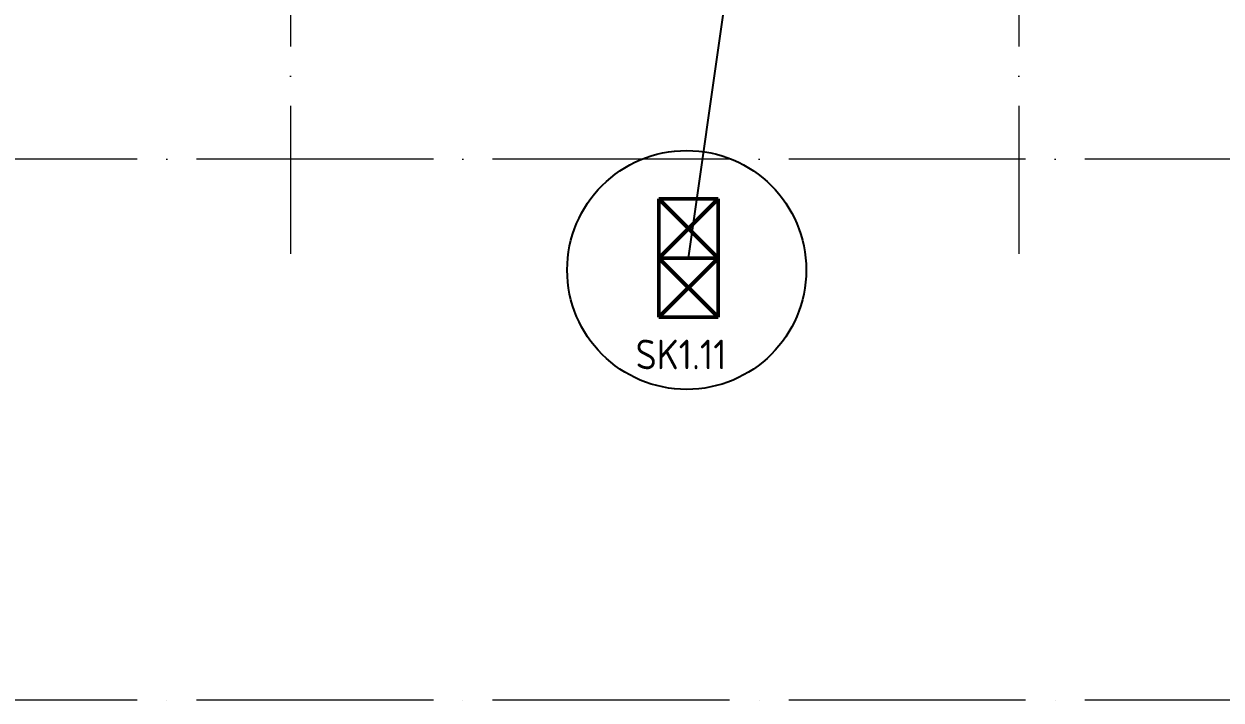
# Model space of a CAD drawing. Header units: millimetres. Extents: x -325553 to 627452, y -28539 to 738858.
# Drawn here: x -54165 to -44058, y 177444 to 183155 of the extents above; entities that cross this region are included whole.
import ezdxf

# ---------------------------------------------------------------- set-up
doc = ezdxf.new("R2010")
doc.units = ezdxf.units.MM
doc.set_wipeout_variables(frame=1)
doc.linetypes.add('ADSK_Линия сетки', pattern=[25, 20, -2.5, 0, -2.5])
doc.layers.add('000_доп.МДУ', color=7, linetype='Continuous')
doc.layers.add('Стены', color=194, linetype='Continuous')
for name, color, linetype, lineweight in [('Маркировка Не АУ', 7, 'Continuous', 25), ('НО СКУД', 7, 'Continuous', 50), ('Оси', 252, 'Continuous', 9)]:
    doc.layers.add(name, color=color, linetype=linetype, lineweight=lineweight)
doc.styles.add('ISOCPEUR', font='isocpeur.ttf', dxfattribs={"width": 0.9, "height": 350})

# ---------------------------------------------------------------- blocks, each defined once
blk = doc.blocks.new('1 этаж')
at = {"layer": 'Оси', "color": 251, "linetype": 'ADSK_Линия сетки', "ltscale": 100, "true_color": 0x636466}
for p, q in [((-52656, 32207), (-52656, 10956)), ((-46506, 32207), (-46506, 10956)), ((-26448, 11756), (-72528, 11756)), ((-26448, 7186), (-72528, 7186))]:
    blk.add_line(p, q, dxfattribs=at)
blk = doc.blocks.new('тип 3')
at = {"color": 3}
blk.add_wipeout([(-201820, 375828), (-202820, 375828), (-202820, 376328), (-201820, 376328)], dxfattribs=at).dxf.layer = 'НО СКУД'
at = {"layer": 'НО СКУД', "color": 3}
for p, q in [((-202820, 376328), (-201820, 376328)), ((-202820, 375828), (-202820, 376328)), ((-202320, 376328), (-202820, 375828)), ((-202320, 375828), (-202820, 376328)), ((-202320, 376328), (-202320, 375828)), ((-201820, 376328), (-202320, 375828)), ((-201820, 375828), (-202320, 376328)), ((-201820, 376328), (-201820, 375828)), ((-201820, 375828), (-202820, 375828))]:
    blk.add_line(p, q, dxfattribs=at)
at = {"layer": 'НО СКУД', "color": 3, "ltscale": 30}
blk.add_line((-201820, 376328), (-201820, 375828), dxfattribs=at)

msp = doc.modelspace()

# ---------------------------------------------------------------- block references
at = {"layer": '000_доп.МДУ', "color": 7, "lineweight": 0}
msp.add_blockref('1 этаж', (740.6, 170258), dxfattribs=at)

# ---------------------------------------------------------------- next in the draw order: block references
at = {"layer": 'Стены', "color": 1, "rotation": 90}
msp.add_blockref('тип 3', (327524.8, 383497.4), dxfattribs=at)

# ---------------------------------------------------------------- next in the draw order: texts
at = {"layer": 'Маркировка Не АУ', "insert": (-48616.4, 180363.2), "char_height": 250, "width": 1035.25, "attachment_point": 5, "style": 'ISOCPEUR', "bg_fill": 3, "box_fill_scale": 1, "bg_fill_color": 256, "bg_fill_transparency": 0}
msp.add_mtext('SK1.11', dxfattribs=at)

# ---------------------------------------------------------------- next in the draw order: linework, layer by layer
at = {"color": 7}
msp.add_lwpolyline([(-48553.2, 181177.8), (-47950.1, 185423.3)], dxfattribs=at)
msp.add_circle((-48569.3, 181076.9), 1008.8, dxfattribs=at)

doc.saveas('drawing.dxf')
